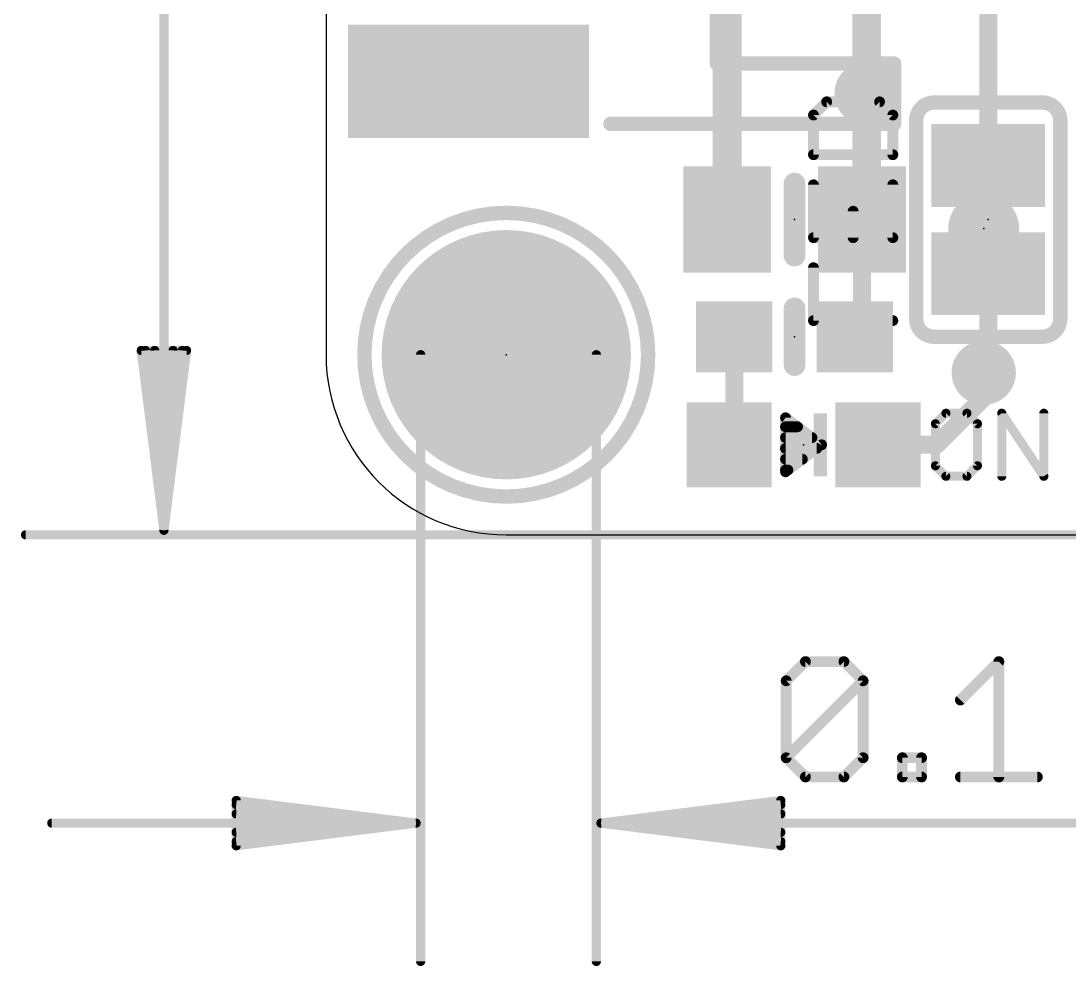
# Model space of a CAD drawing. Extents: x -4.3 to 39.5, y -6.1 to 27.1.
# Drawn here: x -4.3 to 10.47, y -6.08 to 7.25 of the extents above; entities that cross this region are included whole.
import ezdxf

# ---------------------------------------------------------------- set-up
doc = ezdxf.new("R2010")
doc.units = 0
for name, color, linetype in [('1', 12, 'CONTINUOUS'), ('16', 5, 'CONTINUOUS'), ('17', 110, 'CONTINUOUS'), ('18', 110, 'CONTINUOUS'), ('20', 53, 'CONTINUOUS'), ('21', 40, 'CONTINUOUS'), ('22', 6, 'CONTINUOUS'), ('23', 53, 'CONTINUOUS'), ('24', 53, 'CONTINUOUS'), ('47', 253, 'CONTINUOUS')]:
    doc.layers.add(name, color=color, linetype=linetype)

# ---------------------------------------------------------------- blocks, each defined once
blk = doc.blocks.new('RECT')
blk.add_solid([(-0.5, -0.5), (0.5, -0.5), (-0.5, 0.5), (0.5, 0.5)])
blk = doc.blocks.new('PIE')
at = {"const_width": 0.5}
blk.add_lwpolyline([(0, -0.25, 1), (0, 0.25, 1), (0, -0.25)], format="xyb", dxfattribs=at)
blk = doc.blocks.new('ROUNDP')
at = {"const_width": 0.5}
blk.add_lwpolyline([(0, -0.25, 1), (0, 0.25, 1), (0, -0.25)], format="xyb", dxfattribs=at)
blk = doc.blocks.new('ROUNDV')
at = {"const_width": 0.5}
blk.add_lwpolyline([(0, -0.25, 1), (0, 0.25, 1), (0, -0.25)], format="xyb", dxfattribs=at)

msp = doc.modelspace()

# ---------------------------------------------------------------- linework, layer by layer
at = {"layer": '1'}
for points, const_width in [([(5.654, 4.445), (5.654, 8.099)], 0.4064), ([(7.62, 6.223), (7.62, 4.257)], 0.4064), ([(7.62, 4.257), (7.554, 4.191)], 0.4064), ([(7.554, 4.445), (7.554, 4.191)], 0.254), ([(7.554, 4.191), (7.554, 2.894)], 0.254), ([(7.554, 2.894), (7.454, 2.794)], 0.254), ([(5.754, 2.794), (5.754, 1.343)], 0.254), ([(9.271, 2.286), (9.271, 1.9345)], 0.254), ([(9.271, 1.9345), (8.6065, 1.27)], 0.254), ([(5.754, 1.343), (5.681, 1.27)], 0.254), ([(7.781, 1.27), (8.6065, 1.27)], 0.254)]:
    msp.add_lwpolyline(points, dxfattribs=dict(at, const_width=const_width))
for points, const_width in [([(7.7216, 6.223, 1), (7.5184, 6.223)], 0.2032), ([(5.5524, 4.445, 1), (5.7556, 4.445)], 0.2032), ([(7.6175, 4.445, 1), (7.4905, 4.445)], 0.127), ([(7.6918, 4.1852, 1), (7.5482, 4.3288)], 0.2032), ([(7.4822, 4.2628, 1), (7.6258, 4.1192)], 0.2032), ([(7.5184, 4.257, 1), (7.7216, 4.257)], 0.2032), ([(7.6175, 4.191, 1), (7.4905, 4.191)], 0.127), ([(7.4905, 4.191, 1), (7.6175, 4.191)], 0.127), ([(7.4905, 2.894, 1), (7.6175, 2.894)], 0.127), ([(7.5989, 2.8491, 1), (7.5091, 2.9389)], 0.127), ([(5.8175, 2.794, 1), (5.6905, 2.794)], 0.127), ([(7.4091, 2.8389, 1), (7.4989, 2.7491)], 0.127), ([(9.3345, 2.286, 1), (9.2075, 2.286)], 0.127), ([(9.2075, 1.9345, 1), (9.3345, 1.9345)], 0.127), ([(9.3159, 1.8896, 1), (9.2261, 1.9794)], 0.127), ([(5.6361, 1.3149, 1), (5.7259, 1.2251)], 0.127), ([(5.6905, 1.343, 1), (5.8175, 1.343)], 0.127), ([(5.7989, 1.2981, 1), (5.7091, 1.3879)], 0.127), ([(7.781, 1.3335, 1), (7.781, 1.2065)], 0.127), ([(8.5616, 1.3149, 1), (8.6514, 1.2251)], 0.127), ([(8.6065, 1.2065, 1), (8.6065, 1.3335)], 0.127)]:
    msp.add_lwpolyline(points, format="xyb", dxfattribs=dict(at, const_width=const_width))
at = {"layer": '16'}
for points, const_width in [([(9.3345, 16.5735), (9.3345, 5.207)], 0.254), ([(7.62, 10.795), (7.62, 6.223)], 0.4064), ([(9.3345, 3.683), (9.3345, 2.3495)], 0.254), ([(9.3345, 2.3495), (9.271, 2.286)], 0.254)]:
    msp.add_lwpolyline(points, dxfattribs=dict(at, const_width=const_width))
for points, const_width in [([(7.5184, 6.223, 1), (7.7216, 6.223)], 0.2032), ([(9.271, 5.207, 1), (9.398, 5.207)], 0.127), ([(9.398, 3.683, 1), (9.271, 3.683)], 0.127), ([(9.2261, 2.3309, 1), (9.3159, 2.2411)], 0.127), ([(9.271, 2.3495, 1), (9.398, 2.3495)], 0.127), ([(9.3794, 2.3046, 1), (9.2896, 2.3944)], 0.127)]:
    msp.add_lwpolyline(points, format="xyb", dxfattribs=dict(at, const_width=const_width))
at = {"layer": '20'}
for p, q in [((0, 19.05), (0, 2.54)), ((2.54, 0), (31.623, 0))]:
    msp.add_line(p, q, dxfattribs=at)
msp.add_arc((2.54, 2.54), 2.54, 180, 270, dxfattribs=at)
at = {"layer": '21'}
for points, const_width in [([(5.5085, 8.045), (5.5085, 6.645)], 0.2032), ([(5.5085, 6.645), (8.0085, 6.645)], 0.2032), ([(8.0085, 6.645), (8.0085, 5.795)], 0.2032), ([(8.0085, 5.795), (4.0085, 5.795)], 0.2032), ([(6.604, 3.937), (6.604, 4.953)], 0.3048), ([(6.604, 3.194), (6.604, 2.394)], 0.3048), ([(8.7378, 1.7153), (8.5895, 1.567)], 0.127), ([(9.0344, 1.7153), (8.7378, 1.7153)], 0.127), ([(9.1827, 1.567), (9.0344, 1.7153)], 0.127), ([(9.525, 0.8255), (9.525, 1.7153)], 0.127), ([(9.525, 1.7153), (10.1182, 0.8255)], 0.127), ([(10.1182, 0.8255), (10.1182, 1.7153)], 0.127), ([(6.985, 1.27), (6.477, 1.651)], 0.1524), ([(6.477, 1.651), (6.477, 0.889)], 0.1524), ([(8.5895, 1.567), (8.5895, 0.9738)], 0.127), ([(9.1827, 0.9738), (9.1827, 1.567)], 0.127), ([(6.477, 1.524), (6.6463, 1.524)], 0.1524), ([(6.477, 1.3716), (6.8495, 1.3716)], 0.1524), ([(6.477, 0.889), (6.985, 1.27)], 0.1524), ([(6.477, 1.2192), (6.9173, 1.2192)], 0.1524), ([(6.477, 1.0668), (6.7141, 1.0668)], 0.1524), ([(8.5895, 0.9738), (8.7378, 0.8255)], 0.127), ([(9.0344, 0.8255), (9.1827, 0.9738)], 0.127), ([(6.477, 0.9144), (6.5109, 0.9144)], 0.1524), ([(8.7378, 0.8255), (9.0344, 0.8255)], 0.127)]:
    msp.add_lwpolyline(points, dxfattribs=dict(at, const_width=const_width))
for points, const_width in [([(5.5085, 6.6958, 1), (5.5085, 6.5942)], 0.1016), ([(5.4577, 6.645, 1), (5.5593, 6.645)], 0.1016), ([(8.0593, 6.645, 1), (7.9577, 6.645)], 0.1016), ([(8.0085, 6.5942, 1), (8.0085, 6.6958)], 0.1016), ([(4.0085, 5.8458, 1), (4.0085, 5.7442)], 0.1016), ([(7.9577, 5.795, 1), (8.0593, 5.795)], 0.1016), ([(8.0085, 5.7442, 1), (8.0085, 5.8458)], 0.1016), ([(6.6802, 4.953, 1), (6.5278, 4.953)], 0.1524), ([(2.54, 0.54, 1), (2.54, 4.54, 1), (2.54, 0.54)], 0.2032), ([(6.5278, 3.937, 1), (6.6802, 3.937)], 0.1524), ([(6.6802, 3.194, 1), (6.5278, 3.194)], 0.1524), ([(6.5278, 2.394, 1), (6.6802, 2.394)], 0.1524), ([(8.7378, 1.747, 1), (8.7378, 1.6835)], 0.0635), ([(8.7602, 1.6928, 1), (8.7153, 1.7377)], 0.0635), ([(9.0568, 1.7377, 1), (9.0119, 1.6928)], 0.0635), ([(9.0344, 1.6835, 1), (9.0344, 1.747)], 0.0635), ([(9.5568, 1.7153, 1), (9.4932, 1.7153)], 0.0635), ([(9.5514, 1.7329, 1), (9.4986, 1.6976)], 0.0635), ([(10.1499, 1.7153, 1), (10.0864, 1.7153)], 0.0635), ([(6.4999, 1.6815, 1), (6.4541, 1.6205)], 0.0762), ([(6.5151, 1.651, 1), (6.4389, 1.651)], 0.0762), ([(8.6212, 1.567, 1), (8.5577, 1.567)], 0.0635), ([(9.2144, 1.567, 1), (9.1509, 1.567)], 0.0635), ([(6.477, 1.5621, 1), (6.477, 1.4859)], 0.0762), ([(6.6463, 1.4859, 1), (6.6463, 1.5621)], 0.0762), ([(8.567, 1.5894, 1), (8.6119, 1.5445)], 0.0635), ([(9.1602, 1.5445, 1), (9.2051, 1.5894)], 0.0635), ([(6.477, 1.4097, 1), (6.477, 1.3335)], 0.0762), ([(6.8495, 1.3335, 1), (6.8495, 1.4097)], 0.0762), ([(7.0079, 1.2395, 1), (6.9621, 1.3005)], 0.0762), ([(6.9621, 1.2395, 1), (7.0079, 1.3005)], 0.0762), ([(6.477, 1.2573, 1), (6.477, 1.1811)], 0.0762), ([(6.9173, 1.1811, 1), (6.9173, 1.2573)], 0.0762), ([(6.477, 1.1049, 1), (6.477, 1.0287)], 0.0762), ([(6.7141, 1.0287, 1), (6.7141, 1.1049)], 0.0762), ([(8.6119, 0.9962, 1), (8.567, 0.9513)], 0.0635), ([(9.2051, 0.9513, 1), (9.1602, 0.9962)], 0.0635), ([(6.477, 0.9525, 1), (6.477, 0.8763)], 0.0762), ([(6.4541, 0.9195, 1), (6.4999, 0.8585)], 0.0762), ([(6.4389, 0.889, 1), (6.5151, 0.889)], 0.0762), ([(6.5109, 0.8763, 1), (6.5109, 0.9525)], 0.0762), ([(8.5577, 0.9738, 1), (8.6212, 0.9738)], 0.0635), ([(8.7378, 0.8573, 1), (8.7378, 0.7937)], 0.0635), ([(9.0344, 0.7937, 1), (9.0344, 0.8573)], 0.0635), ([(9.1509, 0.9738, 1), (9.2144, 0.9738)], 0.0635), ([(8.7153, 0.803, 1), (8.7602, 0.848)], 0.0635), ([(9.0119, 0.848, 1), (9.0568, 0.803)], 0.0635), ([(9.4932, 0.8255, 1), (9.5568, 0.8255)], 0.0635), ([(10.0864, 0.8255, 1), (10.1499, 0.8255)], 0.0635), ([(10.0918, 0.8079, 1), (10.1446, 0.8431)], 0.0635)]:
    msp.add_lwpolyline(points, format="xyb", dxfattribs=dict(at, const_width=const_width))
at = {"layer": '22'}
for points, const_width in [([(6.8707, 5.9192), (7.0571, 6.1056)], 0.1524), ([(7.0571, 6.1056), (7.8028, 6.1056)], 0.1524), ([(7.8028, 6.1056), (7.9893, 5.9192)], 0.1524), ([(10.0965, 6.096), (8.5725, 6.096)], 0.2032), ([(6.8707, 5.3599), (6.8707, 5.9192)], 0.1524), ([(7.9893, 5.9192), (7.9893, 5.3599)], 0.1524), ([(8.3185, 5.842), (8.3185, 3.048)], 0.2032), ([(10.3505, 3.048), (10.3505, 5.842)], 0.2032), ([(7.9893, 5.3599), (6.8707, 5.3599)], 0.1524), ([(6.8707, 4.1905), (6.8707, 4.9362)], 0.1524), ([(7.9893, 4.9362), (7.9893, 4.1905)], 0.1524), ([(7.43, 4.1905), (7.43, 4.5633)], 0.1524), ([(7.9893, 4.1905), (6.8707, 4.1905)], 0.1524), ([(6.8707, 3.0211), (6.8707, 3.7668)], 0.1524), ([(7.9893, 3.0211), (6.8707, 3.0211)], 0.1524), ([(10.0965, 2.794), (8.5725, 2.794)], 0.2032)]:
    msp.add_lwpolyline(points, dxfattribs=dict(at, const_width=const_width))
for points, const_width in [([(7.0571, 6.1437, 1), (7.0571, 6.0675)], 0.0762), ([(7.0841, 6.0787, 1), (7.0302, 6.1325)], 0.0762), ([(7.8298, 6.1325, 1), (7.7759, 6.0787)], 0.0762), ([(7.8028, 6.0675, 1), (7.8028, 6.1437)], 0.0762), ([(8.5725, 6.096, 0.4142), (8.3185, 5.842)], 0.2032), ([(8.5725, 6.1468, 1), (8.5725, 6.0452)], 0.1016), ([(8.5725, 6.0452, 1), (8.5725, 6.1468)], 0.1016), ([(10.3505, 5.842, 0.4142), (10.0965, 6.096)], 0.2032), ([(10.0965, 6.1468, 1), (10.0965, 6.0452)], 0.1016), ([(10.0965, 6.0452, 1), (10.0965, 6.1468)], 0.1016), ([(6.9088, 5.9192, 1), (6.8326, 5.9192)], 0.0762), ([(6.8438, 5.9461, 1), (6.8976, 5.8922)], 0.0762), ([(8.0274, 5.9192, 1), (7.9512, 5.9192)], 0.0762), ([(7.9623, 5.8922, 1), (8.0162, 5.9461)], 0.0762), ([(8.3693, 5.842, 1), (8.2677, 5.842)], 0.1016), ([(10.4013, 5.842, 1), (10.2997, 5.842)], 0.1016), ([(8.2677, 5.842, 1), (8.3693, 5.842)], 0.1016), ([(10.2997, 5.842, 1), (10.4013, 5.842)], 0.1016), ([(6.8707, 5.398, 1), (6.8707, 5.3218)], 0.0762), ([(6.8326, 5.3599, 1), (6.9088, 5.3599)], 0.0762), ([(7.9512, 5.3599, 1), (8.0274, 5.3599)], 0.0762), ([(7.9893, 5.3218, 1), (7.9893, 5.398)], 0.0762), ([(6.9088, 4.9362, 1), (6.8326, 4.9362)], 0.0762), ([(8.0274, 4.9362, 1), (7.9512, 4.9362)], 0.0762), ([(7.4681, 4.5633, 1), (7.3919, 4.5633)], 0.0762), ([(6.8707, 4.2286, 1), (6.8707, 4.1524)], 0.0762), ([(6.8326, 4.1905, 1), (6.9088, 4.1905)], 0.0762), ([(7.3919, 4.1905, 1), (7.4681, 4.1905)], 0.0762), ([(7.9512, 4.1905, 1), (8.0274, 4.1905)], 0.0762), ([(7.9893, 4.1524, 1), (7.9893, 4.2286)], 0.0762), ([(6.9088, 3.7668, 1), (6.8326, 3.7668)], 0.0762), ([(8.3185, 3.048, 0.4142), (8.5725, 2.794)], 0.2032), ([(8.3693, 3.048, 1), (8.2677, 3.048)], 0.1016), ([(10.0965, 2.794, 0.4142), (10.3505, 3.048)], 0.2032), ([(10.4013, 3.048, 1), (10.2997, 3.048)], 0.1016), ([(6.8707, 3.0592, 1), (6.8707, 2.983)], 0.0762), ([(6.8326, 3.0211, 1), (6.9088, 3.0211)], 0.0762), ([(7.9893, 2.983, 1), (7.9893, 3.0592)], 0.0762), ([(8.2677, 3.048, 1), (8.3693, 3.048)], 0.1016), ([(10.2997, 3.048, 1), (10.4013, 3.048)], 0.1016), ([(8.5725, 2.8448, 1), (8.5725, 2.7432)], 0.1016), ([(8.5725, 2.7432, 1), (8.5725, 2.8448)], 0.1016), ([(10.0965, 2.8448, 1), (10.0965, 2.7432)], 0.1016), ([(10.0965, 2.7432, 1), (10.0965, 2.8448)], 0.1016)]:
    msp.add_lwpolyline(points, format="xyb", dxfattribs=dict(at, const_width=const_width))
at = {"layer": '23'}
for p in [(6.604, 4.445), (9.271, 4.318), (6.604, 2.794), (2.54, 2.54), (6.731, 1.27)]:
    msp.add_point(p, dxfattribs=at)
at = {"layer": '24'}
msp.add_point((9.3345, 4.445), dxfattribs=at)
at = {"layer": '47'}
for points, const_width in [([(-2.286, 0.065), (-2.286, 20.255)], 0.13), ([(-2.286, 0.065), (-2.6052, 2.6)], 0.13), ([(-2.6052, 2.6), (-1.9668, 2.6)], 0.13), ([(-2.286, 0.065), (-2.546, 2.6)], 0.13), ([(-2.286, 0.065), (-2.416, 2.6)], 0.13), ([(-1.9668, 2.6), (-2.286, 0.065)], 0.13), ([(-2.156, 2.6), (-2.286, 0.065)], 0.13), ([(-2.026, 2.6), (-2.286, 0.065)], 0.13), ([(1.3335, 2.54), (1.3335, -6.014)], 0.13), ([(3.81, 2.54), (3.81, -6.014)], 0.13), ([(13.716, 0), (-4.236, 0)], 0.13), ([(6.4862, -2.0575), (6.7574, -1.7863)], 0.1524), ([(6.7574, -1.7863), (7.2997, -1.7863)], 0.1524), ([(7.2997, -1.7863), (7.5709, -2.0575)], 0.1524), ([(8.9419, -2.3286), (9.4843, -1.7863)], 0.1524), ([(9.4843, -1.7863), (9.4843, -3.4133)], 0.1524), ([(6.4862, -3.1421), (6.4862, -2.0575)], 0.1524), ([(6.4862, -3.1421), (7.5709, -2.0575)], 0.1524), ([(7.5709, -2.0575), (7.5709, -3.1421)], 0.1524), ([(6.7574, -3.4133), (6.4862, -3.1421)], 0.1524), ([(7.5709, -3.1421), (7.2997, -3.4133)], 0.1524), ([(8.1234, -3.4133), (8.1234, -3.1421)], 0.1524), ([(8.1234, -3.1421), (8.3945, -3.1421)], 0.1524), ([(8.3945, -3.1421), (8.3945, -3.4133)], 0.1524), ([(7.2997, -3.4133), (6.7574, -3.4133)], 0.1524), ([(8.3945, -3.4133), (8.1234, -3.4133)], 0.1524), ([(8.9419, -3.4133), (10.0266, -3.4133)], 0.1524), ([(1.2685, -4.064), (-1.2665, -3.7448)], 0.13), ([(-1.2665, -3.7448), (-1.2665, -4.3832)], 0.13), ([(3.875, -4.064), (6.41, -3.7448)], 0.13), ([(6.41, -3.7448), (6.41, -4.3832)], 0.13), ([(1.2685, -4.064), (-1.2665, -3.804)], 0.13), ([(3.875, -4.064), (6.41, -3.804)], 0.13), ([(1.2685, -4.064), (-1.2665, -3.934)], 0.13), ([(3.875, -4.064), (6.41, -3.934)], 0.13), ([(1.2685, -4.064), (-3.8665, -4.064)], 0.13), ([(-1.2665, -4.3832), (1.2685, -4.064)], 0.13), ([(-1.2665, -4.194), (1.2685, -4.064)], 0.13), ([(-1.2665, -4.324), (1.2685, -4.064)], 0.13), ([(3.875, -4.064), (11.3728, -4.064)], 0.13), ([(6.41, -4.3832), (3.875, -4.064)], 0.13), ([(6.41, -4.194), (3.875, -4.064)], 0.13), ([(6.41, -4.324), (3.875, -4.064)], 0.13)]:
    msp.add_lwpolyline(points, dxfattribs=dict(at, const_width=const_width))
for points, const_width in [([(-2.573, 2.6041, 1), (-2.6375, 2.5959)], 0.065), ([(-2.6052, 2.6325, 1), (-2.6052, 2.5675)], 0.065), ([(-2.5137, 2.6033, 1), (-2.5783, 2.5967)], 0.065), ([(-2.3835, 2.6017, 1), (-2.4485, 2.5983)], 0.065), ([(-2.1235, 2.5983, 1), (-2.1885, 2.6017)], 0.065), ([(-1.9937, 2.5967, 1), (-2.0583, 2.6033)], 0.065), ([(-1.9345, 2.5959, 1), (-1.999, 2.6041)], 0.065), ([(-1.9668, 2.5675, 1), (-1.9668, 2.6325)], 0.065), ([(1.366, 2.54, 1), (1.301, 2.54)], 0.065), ([(3.8425, 2.54, 1), (3.7775, 2.54)], 0.065), ([(-4.236, 0.0325, 1), (-4.236, -0.0325)], 0.065), ([(-2.3182, 0.0691, 1), (-2.2538, 0.0609)], 0.065), ([(-2.3183, 0.0683, 1), (-2.2537, 0.0617)], 0.065), ([(-2.3185, 0.0633, 1), (-2.2535, 0.0667)], 0.065), ([(-2.3185, 0.0667, 1), (-2.2535, 0.0633)], 0.065), ([(-2.3185, 0.065, 1), (-2.2535, 0.065)], 0.065), ([(-2.3183, 0.0617, 1), (-2.2537, 0.0683)], 0.065), ([(-2.3182, 0.0609, 1), (-2.2538, 0.0691)], 0.065), ([(6.7574, -1.7482, 1), (6.7574, -1.8244)], 0.0762), ([(6.7843, -1.8133, 1), (6.7304, -1.7594)], 0.0762), ([(7.3266, -1.7594, 1), (7.2728, -1.8133)], 0.0762), ([(7.2997, -1.8244, 1), (7.2997, -1.7482)], 0.0762), ([(9.5224, -1.7863, 1), (9.4462, -1.7863)], 0.0762), ([(9.5112, -1.8133, 1), (9.4573, -1.7594)], 0.0762), ([(6.5243, -2.0575, 1), (6.4481, -2.0575)], 0.0762), ([(6.4593, -2.0305, 1), (6.5131, -2.0844)], 0.0762), ([(7.609, -2.0575, 1), (7.5328, -2.0575)], 0.0762), ([(7.5978, -2.0844, 1), (7.5439, -2.0305)], 0.0762), ([(7.5439, -2.0844, 1), (7.5978, -2.0305)], 0.0762), ([(8.915, -2.3017, 1), (8.9689, -2.3556)], 0.0762), ([(6.5131, -3.1152, 1), (6.4593, -3.1691)], 0.0762), ([(6.4593, -3.1152, 1), (6.5131, -3.1691)], 0.0762), ([(7.5978, -3.1691, 1), (7.5439, -3.1152)], 0.0762), ([(8.1615, -3.1421, 1), (8.0853, -3.1421)], 0.0762), ([(8.1234, -3.104, 1), (8.1234, -3.1802)], 0.0762), ([(8.4326, -3.1421, 1), (8.3564, -3.1421)], 0.0762), ([(8.3945, -3.1802, 1), (8.3945, -3.104)], 0.0762), ([(6.4481, -3.1421, 1), (6.5243, -3.1421)], 0.0762), ([(7.5328, -3.1421, 1), (7.609, -3.1421)], 0.0762), ([(6.7574, -3.3752, 1), (6.7574, -3.4514)], 0.0762), ([(6.7304, -3.4402, 1), (6.7843, -3.3864)], 0.0762), ([(7.2728, -3.3864, 1), (7.3266, -3.4402)], 0.0762), ([(7.2997, -3.4514, 1), (7.2997, -3.3752)], 0.0762), ([(8.1234, -3.3752, 1), (8.1234, -3.4514)], 0.0762), ([(8.0853, -3.4133, 1), (8.1615, -3.4133)], 0.0762), ([(8.3564, -3.4133, 1), (8.4326, -3.4133)], 0.0762), ([(8.3945, -3.4514, 1), (8.3945, -3.3752)], 0.0762), ([(8.9419, -3.3752, 1), (8.9419, -3.4514)], 0.0762), ([(9.4462, -3.4133, 1), (9.5224, -3.4133)], 0.0762), ([(10.0266, -3.4514, 1), (10.0266, -3.3752)], 0.0762), ([(-1.2624, -3.7125, 1), (-1.2706, -3.777)], 0.065), ([(-1.234, -3.7448, 1), (-1.299, -3.7448)], 0.065), ([(6.4425, -3.7448, 1), (6.3775, -3.7448)], 0.065), ([(6.4141, -3.777, 1), (6.4059, -3.7125)], 0.065), ([(-1.2632, -3.7717, 1), (-1.2698, -3.8363)], 0.065), ([(6.4133, -3.8363, 1), (6.4067, -3.7717)], 0.065), ([(-1.2648, -3.9015, 1), (-1.2682, -3.9665)], 0.065), ([(6.4117, -3.9665, 1), (6.4083, -3.9015)], 0.065), ([(-3.8665, -4.0315, 1), (-3.8665, -4.0965)], 0.065), ([(-1.2682, -4.1615, 1), (-1.2648, -4.2265)], 0.065), ([(1.2726, -4.0962, 1), (1.2644, -4.0318)], 0.065), ([(1.2644, -4.0962, 1), (1.2726, -4.0318)], 0.065), ([(1.2718, -4.0963, 1), (1.2652, -4.0317)], 0.065), ([(1.2652, -4.0963, 1), (1.2718, -4.0317)], 0.065), ([(1.2668, -4.0965, 1), (1.2702, -4.0315)], 0.065), ([(1.2702, -4.0965, 1), (1.2668, -4.0315)], 0.065), ([(1.2685, -4.0965, 1), (1.2685, -4.0315)], 0.065), ([(3.875, -4.0315, 1), (3.875, -4.0965)], 0.065), ([(3.8791, -4.0318, 1), (3.8709, -4.0962)], 0.065), ([(3.8733, -4.0315, 1), (3.8767, -4.0965)], 0.065), ([(3.8767, -4.0315, 1), (3.8733, -4.0965)], 0.065), ([(3.8783, -4.0317, 1), (3.8717, -4.0963)], 0.065), ([(3.8717, -4.0317, 1), (3.8783, -4.0963)], 0.065), ([(3.8709, -4.0318, 1), (3.8791, -4.0962)], 0.065), ([(6.4083, -4.2265, 1), (6.4117, -4.1615)], 0.065), ([(-1.2698, -4.2917, 1), (-1.2632, -4.3563)], 0.065), ([(6.4067, -4.3563, 1), (6.4133, -4.2917)], 0.065), ([(-1.2706, -4.351, 1), (-1.2624, -4.4155)], 0.065), ([(-1.299, -4.3832, 1), (-1.234, -4.3832)], 0.065), ([(6.3775, -4.3832, 1), (6.4425, -4.3832)], 0.065), ([(6.4059, -4.4155, 1), (6.4141, -4.351)], 0.065), ([(1.301, -6.014, 1), (1.366, -6.014)], 0.065), ([(3.7775, -6.014, 1), (3.8425, -6.014)], 0.065)]:
    msp.add_lwpolyline(points, format="xyb", dxfattribs=dict(at, const_width=const_width))

# ---------------------------------------------------------------- block references
at = {"layer": '1'}
for p, xscale, yscale, rotation in [((2.0085, 6.395), 3.4, 1.6, 180), ((5.654, 4.445), 1.24, 1.5, 180), ((7.554, 4.445), 1.24, 1.5, 180), ((5.681, 1.27), 1.2, 1.2, 270), ((7.781, 1.27), 1.2, 1.2, 270)]:
    msp.add_blockref('RECT', p, dxfattribs=dict(at, xscale=xscale, yscale=yscale, rotation=rotation))
msp.add_blockref('PIE', (9.271, 4.318), dxfattribs=at)
at = {"layer": '1', "xscale": 1.075}
for p in [(5.754, 2.794), (7.454, 2.794)]:
    msp.add_blockref('RECT', p, dxfattribs=at)
at = {"layer": '16'}
for p, xscale, yscale, rotation in [((9.3345, 5.207), 1.1684, 1.6002, 270), ((9.3345, 4.445), 0.635, 0.2032, 90), ((9.3345, 3.683), 1.1684, 1.6002, 270)]:
    msp.add_blockref('RECT', p, dxfattribs=dict(at, xscale=xscale, yscale=yscale, rotation=rotation))
at = {"layer": '17', "xscale": 3.516, "yscale": 3.516}
msp.add_blockref('ROUNDP', (2.54, 2.54), dxfattribs=at)
msp.add_blockref('ROUNDP', (2.54, 2.54), dxfattribs=at)
at = {"layer": '18', "xscale": 0.9064, "yscale": 0.9064}
for p in [(7.62, 6.223), (7.62, 6.223), (9.271, 2.286), (9.271, 2.286)]:
    msp.add_blockref('ROUNDV', p, dxfattribs=at)
at = {"layer": '21', "xscale": 0.889, "yscale": 0.1905, "rotation": 270}
msp.add_blockref('RECT', (6.9668, 1.27), dxfattribs=at)

doc.saveas('drawing.dxf')
